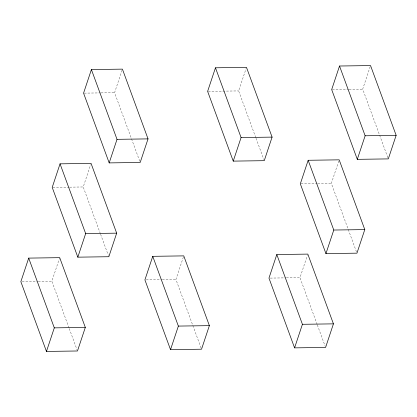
<?xml version="1.0" encoding="UTF-8"?>
<svg xmlns="http://www.w3.org/2000/svg" width="417" height="417" viewBox="0 0 417 417"><rect width="100%" height="100%" fill="white"/><g stroke="black" fill="none" stroke-linecap="round" stroke-linejoin="round"><path stroke-width="0.31" stroke-dasharray="2.08 1.56" d="M69.014 327.934L51.864 281.225L59.501 258.264M100.372 233.671L83.223 186.962L90.661 164.606M139.752 161.243L114.581 92.699L122.019 70.337M201.093 347.992L175.922 279.447L183.36 257.091M255.788 137.626L238.639 90.916L246.077 68.56M317.128 324.374L299.979 277.665L307.418 255.308M356.509 251.946L331.338 183.402L338.776 161.045M387.867 157.683L362.696 89.134L370.129 66.777M84.213 93.132L100.367 92.902M101.013 92.892L114.581 92.699M208.271 91.354L238.639 90.916M332.328 89.572L348.482 89.342M349.128 89.332L362.696 89.134M52.855 187.4L69.008 187.165M69.655 187.155L83.223 186.962M300.97 183.84L317.123 183.605M317.77 183.595L331.338 183.402M22.143 281.652L37.65 281.433M38.296 281.423L51.864 281.225M146.2 279.875L161.707 279.651M162.354 279.64L175.922 279.447M270.258 278.092L285.765 277.868M286.411 277.863L299.979 277.665M256.012 138.23L263.81 159.461M317.353 324.979L325.151 346.209M100.596 234.276L108.394 255.506M69.238 328.539L77.036 349.769"/><path stroke-width="0.63" d="M28.69 258.107L20.85 281.673L46.464 351.432L77.479 350.984L85.318 327.418L59.704 257.659L28.69 258.107L54.304 327.866L46.464 351.432M60.048 163.839L52.208 187.405L77.823 257.164L108.837 256.721L116.677 233.155L91.062 163.396L60.048 163.839L85.662 233.598L77.823 257.164M91.406 69.576L83.567 93.142L109.181 162.901L140.195 162.453L148.035 138.887L122.421 69.128L91.406 69.576L117.021 139.335L109.181 162.901M152.747 256.325L144.907 279.89L170.522 349.649L201.536 349.206L209.376 325.641L183.761 255.882L152.747 256.325L178.361 326.084L170.522 349.649M215.464 67.794L207.624 91.359L233.239 161.118L264.253 160.675L272.092 137.11L246.478 67.351L215.464 67.794L241.078 137.553L233.239 161.118M276.805 254.547L268.965 278.113L294.579 347.872L325.594 347.424L333.433 323.858L307.819 254.099L276.805 254.547L302.419 324.301L294.579 347.872M308.163 160.279L300.323 183.845L325.938 253.604L356.952 253.161L364.792 229.595L339.177 159.836L308.163 160.279L333.777 230.038L325.938 253.604M339.521 66.016L331.682 89.582L357.296 159.341L388.31 158.893L396.15 135.327L370.536 65.568L339.521 66.016L365.136 135.775L357.296 159.341M117.021 139.335L148.035 138.887M241.078 137.553L272.092 137.11M365.136 135.775L396.15 135.327M85.662 233.598L116.677 233.155M333.777 230.038L364.792 229.595M54.304 327.866L85.318 327.418M178.361 326.084L209.376 325.641M302.419 324.301L333.433 323.858"/></g></svg>
